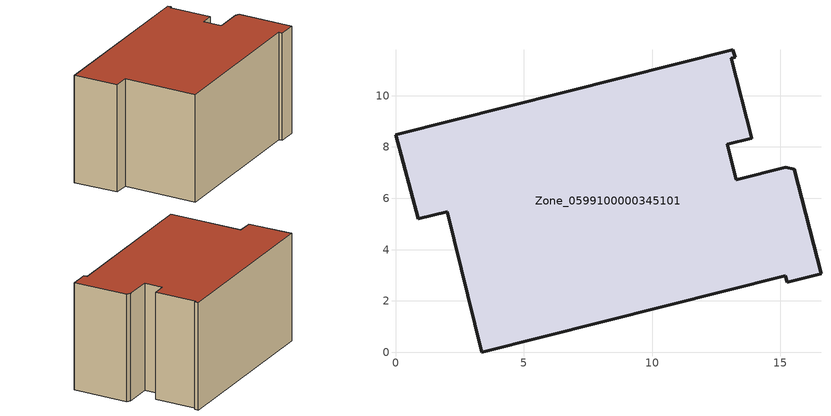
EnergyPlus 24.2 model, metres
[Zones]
Zone_0599100000345101
 floor ground (C_G): 0,8.48 13.15,11.79 13.24,11.5 13.09,11.46 13.88,8.35 12.92,8.11 13.27,6.73 15.21,7.21 15.55,7.13 16.58,3.06 15.26,2.72 15.19,2.99 3.37,0 2.01,5.47 0.89,5.2 z0
 wall outside (C_F): 15.19,2.99 15.26,2.72 16.58,3.06 15.55,7.13 15.21,7.21 13.27,6.73 12.92,8.11 13.88,8.35 13.09,11.46 13.24,11.5 13.15,11.79 0,8.48 0.89,5.2 2.01,5.47 3.37,0 15.19,2.99 z0:8.28
 roof outside (C_R): 0,8.48 0.89,5.2 2.01,5.47 3.37,0 15.19,2.99 15.26,2.72 16.58,3.06 15.55,7.13 15.21,7.21 13.27,6.73 12.92,8.11 13.88,8.35 13.09,11.46 13.24,11.5 13.15,11.79 z8.28
[BUILDING]
Pand.0599100000345101: North Axis=0; Terrain=City; Loads Convergence Tolerance Value=0.04; Temperature Convergence Tolerance Value=0.4; Solar Distribution=FullExterior; Maximum Number of Warmup Days=25; Minimum Number of Warmup Days=1
[Site:Location]
Rotterdam.The.Hague.AP_ZH_NLD Design_Conditions: Latitude=51.96; Longitude=4.45; Time Zone=1; Elevation=-4.5
[SITE:GROUNDTEMPERATURE:BUILDINGSURFACE]
18, 18, 18, 18, 18, 18, 18, 18, 18, 18, 18, 18
[MATERIAL] Thermal Absorptance=0.9; Solar Absorptance=0.7; Visible Absorptance=0.7
Name | Roughness | Thickness | Conductivity | Density | Specific Heat
G.TC.1992-2005 | MediumSmooth | 0.15 | 0.06 | 540 | 1210
F.TC.1992-2005 | Rough | 0.3 | 0.12 | 1920 | 840
R.TC.1992-2005 | MediumRough | 0.2 | 0.08 | 1500 | 1000
[CONSTRUCTION]
C_G: G.TC.1992-2005
C_F: F.TC.1992-2005
C_R: R.TC.1992-2005
[ZONE]
Zone_0599100000345101: Type=1; Multiplier=1; Ceiling Height=Autocalculate; Volume=Autocalculate; Floor Area=autocalculate; Part of Total Floor Area=Yes
[ZONEINFILTRATION:DESIGNFLOWRATE]
Infil_Zone_0599100000345101: Zone or ZoneList or Space or SpaceList=Zone_0599100000345101; Schedule=AlwaysOn; Design Flow Rate Calculation Method=Flow/Area; Flow Rate per Floor Area=0.0015; Constant Term Coefficient=1; Temperature Term Coefficient=0; Velocity Term Coefficient=0; Velocity Squared Term Coefficient=0
[HVACTEMPLATE:ZONE:IDEALLOADSAIRSYSTEM]
Zone_0599100000345101: Maximum Heating Supply Air Temperature=50; Minimum Cooling Supply Air Temperature=13; Maximum Heating Supply Air Humidity Ratio=0.0156; Minimum Cooling Supply Air Humidity Ratio=0.0077; Heating Limit=NoLimit; Cooling Limit=NoLimit; Dehumidification Control Type=ConstantSensibleHeatRatio; Cooling Sensible Heat Ratio=0.7; Dehumidification Setpoint=60; Humidification Control Type=None; Humidification Setpoint=30; Outdoor Air Method=None; Outdoor Air Flow Rate per Person=0.00944; Outdoor Air Flow Rate per Zone Floor Area=0; Outdoor Air Flow Rate per Zone=0; Demand Controlled Ventilation Type=None; Outdoor Air Economizer Type=NoEconomizer; Heat Recovery Type=None; Sensible Heat Recovery Effectiveness=0.7; Latent Heat Recovery Effectiveness=0.65
[ZONECONTROL:THERMOSTAT]
ThermostatControl_Zone_0599100000345101: Zone or ZoneList=Zone_0599100000345101; Control Type Schedule=DualSetpointControlType; Control 1=Thermostat_Zone_0599100000345101; Temperature Difference Between Cutout And Setpoint=0
[THERMOSTATSETPOINT:DUALSETPOINT]
Thermostat_Zone_0599100000345101: Heating Setpoint Temperature Schedule=HeatingSetpoint_Zone_0599100000345101; Cooling Setpoint Temperature Schedule=CoolingSetpoint_Zone_0599100000345101
[SCHEDULE:COMPACT]
HeatingSetpoint_Zone_0599100000345101: Through: 12/31, For: AllDays, Until: 24:00, 21
CoolingSetpoint_Zone_0599100000345101: Through: 12/31, For: AllDays, Until: 24:00, 24
DualSetpointControlType: Through: 12/31, For: AllDays, Until: 24:00, 4
AlwaysOn: Through: 12/31, For: AllDays, Until: 24:00, 1
